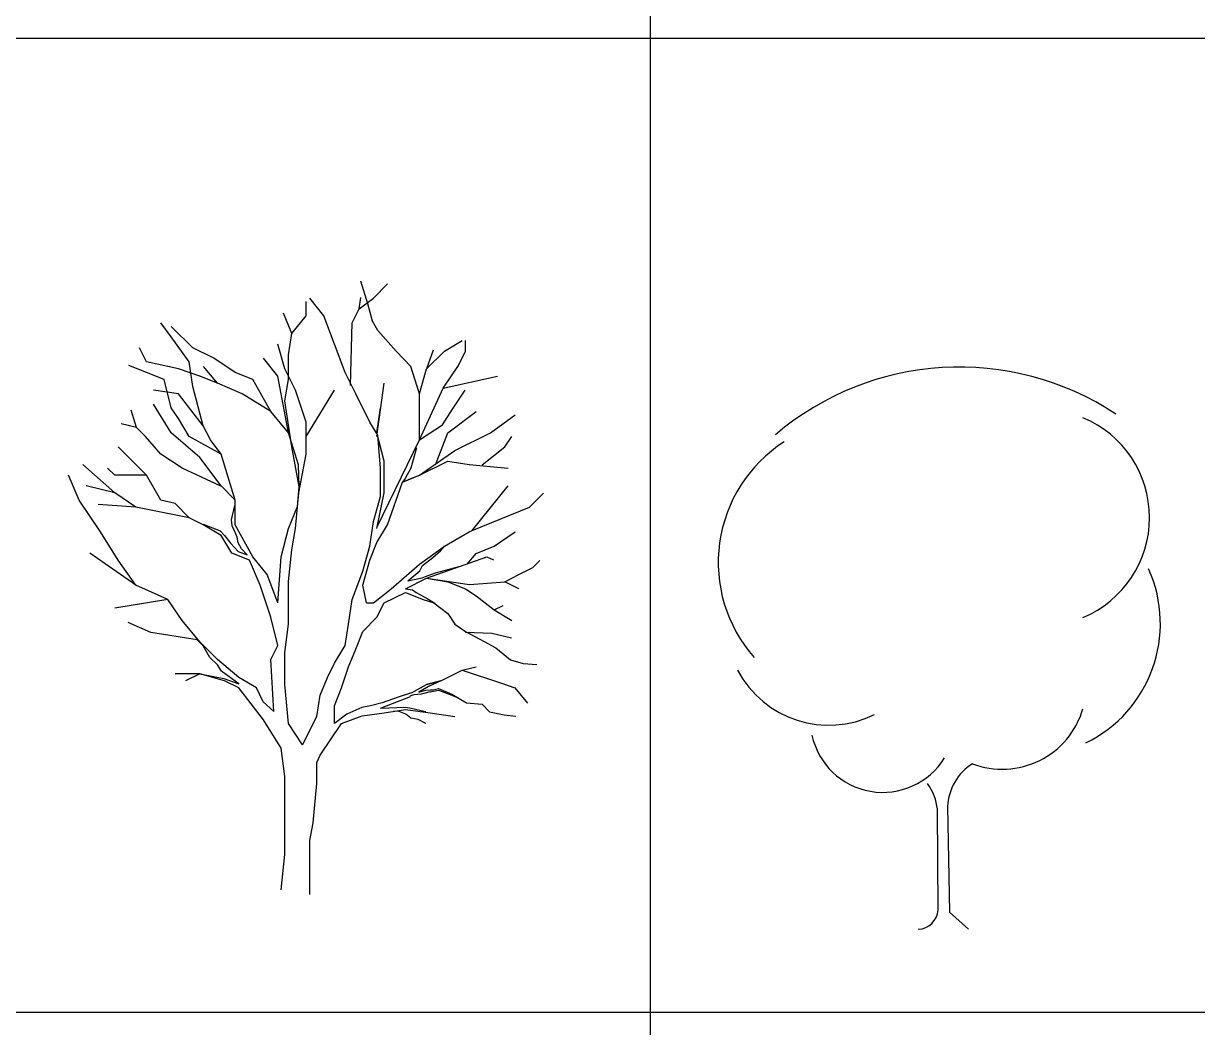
# Model space of a CAD drawing. Header units: millimetres. Extents: x 0 to 25200, y 0 to 17820.
# Drawn here: x 8262 to 10519, y 7033 to 8963 of the extents above; entities that cross this region are included whole.
import ezdxf

# ---------------------------------------------------------------- set-up
doc = ezdxf.new("R2010")
doc.units = ezdxf.units.MM
doc.header["$LTSCALE"] = 100
doc.header["$MEASUREMENT"] = 0
doc.layers.add('CO-TREE', color=251, linetype='Continuous')
doc.layers.add('TB-FORM', color=7, linetype='Continuous')

# ---------------------------------------------------------------- blocks, each defined once
blk = doc.blocks.new('T-116')
at = {"layer": 'CO-TREE'}
for p, q in [((111.8, 1135.3), (98, 1179.1)), ((122.4, 1146.7), (149.6, 1173.9)), ((-7.1, 1112.7), (-7.1, 1139.9)), ((27.2, 1112.4), (0, 1146.4)), ((95.3, 1126.2), (98, 1147.5)), ((95.3, 1126.2), (122.4, 1146.7)), ((120.5, 1102.1), (111.8, 1135.3)), ((-34.2, 1078.6), (-50.3, 1117.8)), ((-34.2, 1078.6), (-7.1, 1112.7)), ((47.6, 1058), (27.2, 1112.4)), ((81.6, 1099.1), (95.3, 1126.2)), ((-266.2, 1071.9), (-286.5, 1099.1)), ((-225, 1051.1), (-266.2, 1092.3)), ((-266.2, 1092.3), (-266.2, 1092.3)), ((78.3, 978.3), (81.6, 1099.1)), ((131.1, 1084.6), (120.5, 1102.1)), ((165.9, 1044.6), (131.1, 1084.6)), ((-231.9, 1024), (-266.2, 1071.9)), ((-41, 1037.6), (-34.2, 1078.6)), ((258.8, 1044.3), (292.7, 1065.1)), ((299.6, 1044.3), (299.6, 1065.1)), ((-313.8, 1024), (-327.3, 1051.1)), ((-184.2, 1030.8), (-225, 1051.1)), ((-47.9, 1010.3), (-61.5, 1058)), ((68, 1003.5), (47.6, 1058)), ((194, 1014.9), (165.9, 1044.6)), ((237.5, 1046.2), (224.6, 1010.3)), ((224.6, 1010.3), (258.8, 1044.3)), ((285.9, 1017.2), (299.6, 1044.3)), ((-279.6, 990), (-347.8, 1017.2)), ((-252.2, 1010.3), (-313.8, 1024)), ((-225, 976.4), (-231.9, 1024)), ((-143.4, 1003.5), (-184.2, 1030.8)), ((-61.5, 996.7), (-88.7, 1030.8)), ((-41, 990), (-41, 1037.6)), ((256.5, 973.7), (285.9, 1017.2)), ((-211.4, 996.7), (-252.2, 1010.3)), ((-177.4, 983.2), (-211.4, 996.7)), ((-177.4, 983.2), (-204.1, 1014.9)), ((-109.3, 990), (-143.4, 1003.5)), ((-41, 887.6), (-61.5, 996.7)), ((-27.4, 969.5), (-47.9, 1010.3)), ((88.4, 962.4), (68, 1003.5)), ((211.1, 962.7), (194, 1014.9)), ((211.1, 962.7), (224.6, 1010.3)), ((224.6, 1010.3), (224.6, 1010.3)), ((256.5, 973.7), (361, 996.7)), ((-266.2, 935.6), (-279.6, 990)), ((-204.6, 901.3), (-225, 976.4)), ((-129.8, 962.7), (-177.4, 983.2)), ((-75, 928.7), (-109.3, 990)), ((-47.9, 949.2), (-41, 990)), ((129.2, 880.8), (142.9, 983.2)), ((211.1, 874), (256.5, 973.7)), ((-252.2, 962.7), (-300.1, 969.5)), ((-204.6, 901.3), (-252.2, 962.7)), ((-75, 928.7), (-129.8, 962.7)), ((-34.2, 860.5), (-47.9, 949.2)), ((-7.1, 908.3), (-27.4, 969.5)), ((-7.1, 880.8), (47.3, 969.5)), ((115.6, 908.1), (88.4, 962.4)), ((211.1, 874), (211.1, 962.7)), ((274.2, 932.9), (298.5, 969.5)), ((-333, 897.9), (-343.6, 931.1)), ((-266.2, 887.6), (-300.1, 942.4)), ((-252.2, 915.1), (-266.2, 935.6)), ((-41, 887.6), (-75, 928.7)), ((129.2, 887.6), (136.1, 935.6)), ((255, 903.2), (274.2, 932.9)), ((265.6, 887.6), (319.9, 928.7)), ((-333, 897.9), (-362.7, 905.1)), ((-231.9, 880.8), (-252.2, 915.1)), ((-7.1, 846.8), (-7.1, 908.3)), ((130.8, 883.3), (115.6, 908.1)), ((211.1, 874), (255, 903.2)), ((347.2, 887.6), (395, 921.9)), ((-315.7, 880.6), (-333, 897.9)), ((-286.5, 846.8), (-315.7, 880.6)), ((-211.4, 840), (-266.2, 887.6)), ((-170.6, 846.8), (-231.9, 880.8)), ((-191.1, 874), (-204.6, 901.3)), ((-21.7, 826.2), (-41, 887.6)), ((142.9, 833.2), (129.2, 887.6)), ((136.1, 819.4), (130.8, 883.3)), ((241.8, 825.9), (265.6, 887.6)), ((279.1, 853.7), (347.2, 887.6)), ((374.7, 860.5), (388.3, 880.8)), ((-340.9, 833.2), (-368.1, 860.5)), ((-170.6, 846.8), (-191.1, 874)), ((-20.1, 784.6), (-34.2, 860.5)), ((129.7, 707), (211.1, 874)), ((205.1, 858.7), (194.2, 819.7)), ((331.2, 825.9), (374.7, 860.5)), ((-245.4, 819.7), (-286.5, 846.8)), ((-170.6, 785.6), (-211.4, 840)), ((-143.4, 758.4), (-170.6, 846.8)), ((-20.7, 772.1), (-7.1, 846.8)), ((211.1, 806), (279.1, 853.7)), ((-374.9, 772.1), (-436.5, 826.4)), ((-374.9, 806), (-388.6, 819.7)), ((-313.8, 806), (-340.9, 833.2)), ((-171.1, 785.1), (-245.4, 819.7)), ((-20.1, 784.6), (-21.7, 826.2)), ((136.1, 764.9), (136.1, 819.4)), ((142.9, 772.1), (142.9, 833.2)), ((194.2, 819.7), (183.4, 799.8)), ((211.1, 806), (265.6, 833.2)), ((265.6, 833.2), (306.4, 826.4)), ((306.4, 826.4), (381.5, 819.7)), ((-443.2, 758.4), (-463.6, 806)), ((-313.8, 806), (-374.9, 806)), ((-286.5, 758.4), (-313.8, 806)), ((149.6, 710.5), (178.1, 792.7)), ((178.1, 792.7), (211.1, 806)), ((178.1, 792.7), (194.2, 799.8)), ((183.4, 799.8), (178.1, 792.7)), ((194.2, 799.8), (211.1, 806)), ((-374.9, 772.1), (-429.7, 785.6)), ((-334.1, 744.6), (-374.9, 772.1)), ((-143.4, 758.4), (-170.6, 785.6)), ((-27.4, 703.6), (-20.7, 772.1)), ((-23.6, 746.2), (-20.1, 784.6)), ((129.2, 703.6), (142.9, 772.1)), ((312.3, 699.8), (381.5, 785.4)), ((422.3, 744.6), (449.4, 771.7)), ((-402.2, 697), (-443.2, 758.4)), ((-334.1, 744.6), (-406.5, 749.7)), ((-259, 751.6), (-286.5, 758.4)), ((-231.9, 724.1), (-259, 751.6)), ((-150.7, 720.3), (-143.9, 747.8)), ((-143.4, 710.5), (-143.4, 758.4)), ((-41, 703.6), (-23.6, 746.2)), ((122.4, 717.3), (136.1, 764.9)), ((-231.9, 724.1), (-334.1, 744.6)), ((-204.6, 710.5), (-231.9, 724.1)), ((312.3, 699.8), (422.3, 744.6)), ((-205.2, 712.2), (-172.2, 698.9)), ((-170.6, 690.1), (-204.6, 710.5)), ((-149.3, 708.6), (-150.7, 720.3)), ((-142.5, 694.7), (-149.3, 708.6)), ((-109.3, 649.3), (-143.4, 710.5)), ((-54.7, 649.3), (-41, 703.6)), ((-34.2, 662.8), (-27.4, 703.6)), ((115.6, 669.5), (122.4, 717.3)), ((129.2, 676.5), (149.6, 710.5)), ((306.4, 697), (312.3, 699.8)), ((-368.1, 642.5), (-402.2, 697)), ((-172.2, 698.9), (-163.8, 690.1)), ((-150.1, 656.2), (-170.6, 690.1)), ((-163.8, 690.1), (-152, 674.9)), ((-139.8, 687.1), (-142.5, 694.7)), ((-137.7, 676.2), (-139.8, 687.1)), ((258.8, 669.5), (306.4, 697)), ((354.2, 669.5), (395, 697)), ((-334.1, 594.9), (-422.8, 656.2)), ((-152, 674.9), (-137.7, 659.7)), ((-116.1, 642.5), (-150.1, 656.2)), ((-131.4, 664.6), (-137.7, 676.2)), ((-137.7, 659.7), (-120.6, 653.3)), ((-120.6, 653.3), (-131.4, 664.6)), ((-41, 601.7), (-34.2, 662.8)), ((101.9, 621.9), (115.6, 669.5)), ((115.6, 642.5), (129.2, 676.5)), ((211.1, 635.4), (258.8, 669.5)), ((236.4, 647.6), (251.2, 660.8)), ((251.2, 660.8), (258.9, 669.5)), ((302.3, 635.4), (320.2, 655.9)), ((320.2, 655.9), (354.2, 669.5)), ((-334.1, 594.9), (-368.1, 642.5)), ((-95.5, 594.9), (-116.1, 642.5)), ((-81.8, 615.2), (-109.3, 649.3)), ((-61.5, 560.6), (-54.7, 649.3)), ((101.9, 594.9), (115.6, 642.5)), ((156.7, 587.7), (211.1, 635.4)), ((211.6, 622), (216.9, 632.4)), ((216.9, 632.4), (236.4, 647.6)), ((224.6, 608.2), (340.7, 649)), ((292.4, 633), (292.4, 633)), ((340.7, 649), (353.1, 643.6)), ((429.1, 628.5), (442.6, 642.2)), ((-61.5, 560.6), (-81.8, 615.2)), ((81.6, 567.4), (101.9, 621.9)), ((188.4, 603.3), (211.6, 622)), ((216.1, 609), (222.6, 611.2)), ((222.6, 611.2), (241.6, 618.5)), ((241.6, 618.5), (287.5, 630.3)), ((374.7, 601.4), (401.8, 615.1)), ((401.8, 615.1), (429.1, 628.5)), ((-272.8, 567.4), (-334.1, 594.9)), ((-75, 533.5), (-95.5, 594.9)), ((-41, 519.8), (-41, 601.7)), ((108.8, 560.6), (101.9, 594.9)), ((122.4, 560.6), (156.7, 587.7)), ((183.8, 587.7), (224.6, 608.2)), ((183.8, 587.7), (197.8, 585.8)), ((188.4, 603.3), (216.1, 609)), ((224.6, 608.2), (306.9, 595.7)), ((224.6, 608.2), (265.6, 601.4)), ((265.6, 601.4), (299.6, 587.7)), ((299.6, 587.7), (320.2, 574.3)), ((306.9, 595.7), (374.7, 601.4)), ((401.8, 587.7), (374.7, 601.4)), ((-272.8, 567.4), (-374.9, 550.8)), ((-272.8, 567.4), (-354.6, 553.8)), ((-245.4, 526.6), (-272.8, 567.4)), ((74.8, 519.5), (81.6, 567.4)), ((142.9, 560.6), (183.8, 580.9)), ((183.8, 580.9), (218, 567.4)), ((197.8, 585.8), (204.6, 580.8)), ((204.6, 580.8), (225.6, 569)), ((218, 567.4), (238.3, 560.6)), ((225.6, 569), (240.2, 560.3)), ((320.2, 574.3), (354.2, 547)), ((108.8, 560.6), (122.4, 560.6)), ((129.2, 533.5), (142.9, 560.6)), ((238.3, 560.6), (265.6, 540.1)), ((354.2, 547), (372.1, 555.4)), ((354.2, 547), (388.3, 526.6)), ((-305.2, 503.8), (-348.9, 522.8)), ((-211.4, 485.8), (-245.4, 526.6)), ((-61.5, 479), (-75, 533.5)), ((-47.9, 465.4), (-41, 519.8)), ((68, 478.7), (74.8, 519.5)), ((101.9, 505.8), (129.2, 533.5)), ((265.6, 540.1), (279.1, 519.5)), ((279.1, 519.5), (299.6, 505.8)), ((-216.3, 489.6), (-305.2, 503.8)), ((88.4, 471.9), (101.9, 505.8)), ((299.3, 504.6), (350.2, 502.3)), ((299.6, 505.8), (335.1, 486.3)), ((350.2, 502.3), (387.7, 493.5)), ((-205.2, 478.4), (-216.3, 489.6)), ((-177.4, 451.7), (-211.4, 485.8)), ((-191.9, 455.5), (-205.2, 478.4)), ((-75, 451.7), (-61.5, 479)), ((47.6, 444.7), (68, 478.7)), ((335.1, 486.3), (357.8, 474.1)), ((357.8, 474.1), (385.8, 451.2)), ((-177.1, 441.4), (-191.9, 455.5)), ((-136.6, 417.4), (-177.4, 451.7)), ((-69.3, 351.7), (-75, 451.7)), ((-47.9, 403.9), (-47.9, 465.4)), ((74.8, 437.9), (88.4, 471.9)), ((-169.8, 429.6), (-177.1, 441.4)), ((-157.7, 420.1), (-169.8, 429.6)), ((34, 417.4), (47.6, 444.7)), ((61.1, 397.1), (74.8, 437.9)), ((251.9, 410.7), (292.7, 431.1)), ((292.7, 431.1), (320.2, 437.9)), ((292.7, 431.1), (368.3, 406)), ((385.8, 451.2), (410.2, 444.4)), ((410.2, 444.4), (436.4, 442.5)), ((-211.4, 424.2), (-259, 424.2)), ((-211.4, 424.2), (-238.7, 410.7)), ((-211.4, 424.2), (-165.2, 415.5)), ((-163.8, 410.7), (-211.4, 424.2)), ((-211.4, 424.2), (-211.4, 424.2)), ((-165.2, 415.5), (-136.6, 405.2)), ((-136.6, 397.1), (-163.8, 410.7)), ((-136.6, 405.2), (-157.7, 420.1)), ((-102.3, 397.1), (-136.6, 417.4)), ((20.3, 383.4), (34, 417.4)), ((251.9, 410.7), (224.6, 403.9)), ((224.6, 403.9), (251.9, 410.7)), ((251.9, 410.7), (228, 399.8)), ((-88.7, 335.8), (-136.6, 397.1)), ((-89.3, 370.4), (-102.3, 397.1)), ((-47.9, 403.9), (-47.9, 403.9)), ((-47.9, 403.9), (-47.9, 403.9)), ((-41, 329), (-47.9, 403.9)), ((47.6, 362.8), (61.1, 397.1)), ((195.3, 388), (169.7, 379.3)), ((199.9, 384.1), (192.6, 381.5)), ((195.3, 388), (224.6, 403.9)), ((214.2, 385.3), (199.9, 384.1)), ((217.3, 393.8), (209.7, 388.7)), ((209.7, 388.7), (223.4, 392.6)), ((231.3, 389.9), (214.2, 385.3)), ((228, 399.8), (217.3, 393.8)), ((223.4, 392.6), (231.8, 393.3)), ((231.3, 389.9), (247.3, 392.6)), ((231.3, 389.9), (231.3, 389.9)), ((231.8, 393.3), (237, 393.8)), ((237, 393.8), (247.8, 396)), ((247.3, 392.6), (273.4, 383.4)), ((247.8, 396), (273.2, 384.9)), ((273.2, 384.9), (301.2, 368.2)), ((368.3, 406), (394.5, 397.4)), ((394.5, 397.4), (418.9, 367.7)), ((-89.3, 370.4), (-69.3, 351.7)), ((13.5, 342.3), (20.3, 383.4)), ((47.6, 328.8), (47.6, 362.8)), ((116.7, 362.5), (99.9, 359.8)), ((139.1, 368.2), (116.7, 362.5)), ((136.1, 358.2), (193.4, 380.7)), ((169.7, 379.3), (139.1, 368.2)), ((273.4, 383.4), (280.8, 380.3)), ((301.2, 368.2), (331.3, 365.8)), ((331.3, 365.8), (345.8, 351.4)), ((-14, 287.9), (13.5, 342.3)), ((71, 346.9), (47.6, 328.8)), ((61.1, 328.8), (101, 343.8)), ((99.9, 359.8), (71, 346.9)), ((101, 343.8), (142.9, 349.1)), ((136.1, 358.2), (183.7, 360.1)), ((136.1, 358.2), (136.1, 358.2)), ((142.9, 349.1), (183.8, 356)), ((171.6, 351.7), (161, 352.2)), ((184.5, 346.4), (171.6, 351.7)), ((183.7, 360.1), (192.6, 358.7)), ((183.8, 356), (231.5, 349.1)), ((194.5, 338.8), (184.5, 346.4)), ((192.6, 358.7), (214.2, 353.6)), ((208.4, 336.6), (194.5, 338.8)), ((214.2, 353.6), (223.4, 351.7)), ((231.5, 349.1), (279.1, 342.3)), ((345.8, 351.4), (373.5, 345.7)), ((373.5, 345.7), (396.1, 343)), ((388.3, 342.3), (388.3, 342.3)), ((388.3, 342.3), (388.3, 342.3)), ((388.3, 342.3), (388.3, 342.3)), ((388.3, 342.3), (388.3, 342.3)), ((388.3, 342.3), (388.3, 342.3)), ((388.3, 342.3), (388.3, 342.3)), ((388.3, 342.3), (388.3, 342.3)), ((388.3, 342.3), (388.3, 342.3)), ((-54.7, 281.4), (-88.7, 335.8)), ((-14, 287.9), (-41, 329)), ((20.3, 267.6), (61.1, 328.8)), ((223.1, 328.8), (208.4, 336.6)), ((223.1, 328.8), (223.1, 328.8)), ((-47.9, 226.8), (-54.7, 281.4)), ((13.5, 253.9), (20.3, 267.6)), ((13.5, 213.1), (13.5, 253.9)), ((-47.9, 138.3), (-47.9, 226.8)), ((6.8, 138), (13.5, 213.1)), ((-47.9, 76.7), (-47.9, 138.3)), ((0, 104), (6.8, 138)), ((0, 28.9), (0, 104)), ((-54.7, 8.8), (-47.9, 76.7)), ((0, 0), (0, 28.9))]:
    blk.add_line(p, q, dxfattribs=at)
blk = doc.blocks.new('T-117')
at = {"layer": 'CO-TREE'}
for p, q in [((38.4, 37), (37, 230.4)), ((56.2, 235.9), (60.4, 32.9)), ((60.4, 32.9), (96.5, 0.2))]:
    blk.add_line(p, q, dxfattribs=at)
for centre, radius, start, end in [((79.3, 535.3), 545.4, 56.5447, 130.414), ((236.8, 791.4), 208, 292.625, 67.3751), ((-108.3, 704.9), 276, 122.817, 221.348), ((209.8, 587.7), 255.8, 296.098, 24.2374), ((-171.8, 590.2), 198, 207.772, 296.435), ((161.8, 469.1), 161.5, 249.126, 343.708), ((-67.9, 402.7), 139.6, 192.256, 328.221), ((160.9, 230), 104.8, 122.713, 176.774), ((-55.8, 222.8), 93.1, 4.7247, 37.7763), ((-1.2, 39.7), 39.7, 271.774, 356.143)]:
    blk.add_arc(centre, radius, start, end, dxfattribs=at)

msp = doc.modelspace()

# ---------------------------------------------------------------- linework, layer by layer
at = {"layer": 'TB-FORM', "color": 251}
for p, q in [((9466.7, 16350), (9466.7, 2598)), ((12000, 8934), (600, 8934)), ((12000, 7062), (600, 7062))]:
    msp.add_line(p, q, dxfattribs=at)

# ---------------------------------------------------------------- block references
at = {"layer": 'CO-TREE'}
for name, p in [('T-116', (8812.1, 7288.6)), ('T-117', (9981.7, 7221.9))]:
    msp.add_blockref(name, p, dxfattribs=at)

doc.saveas('drawing.dxf')
